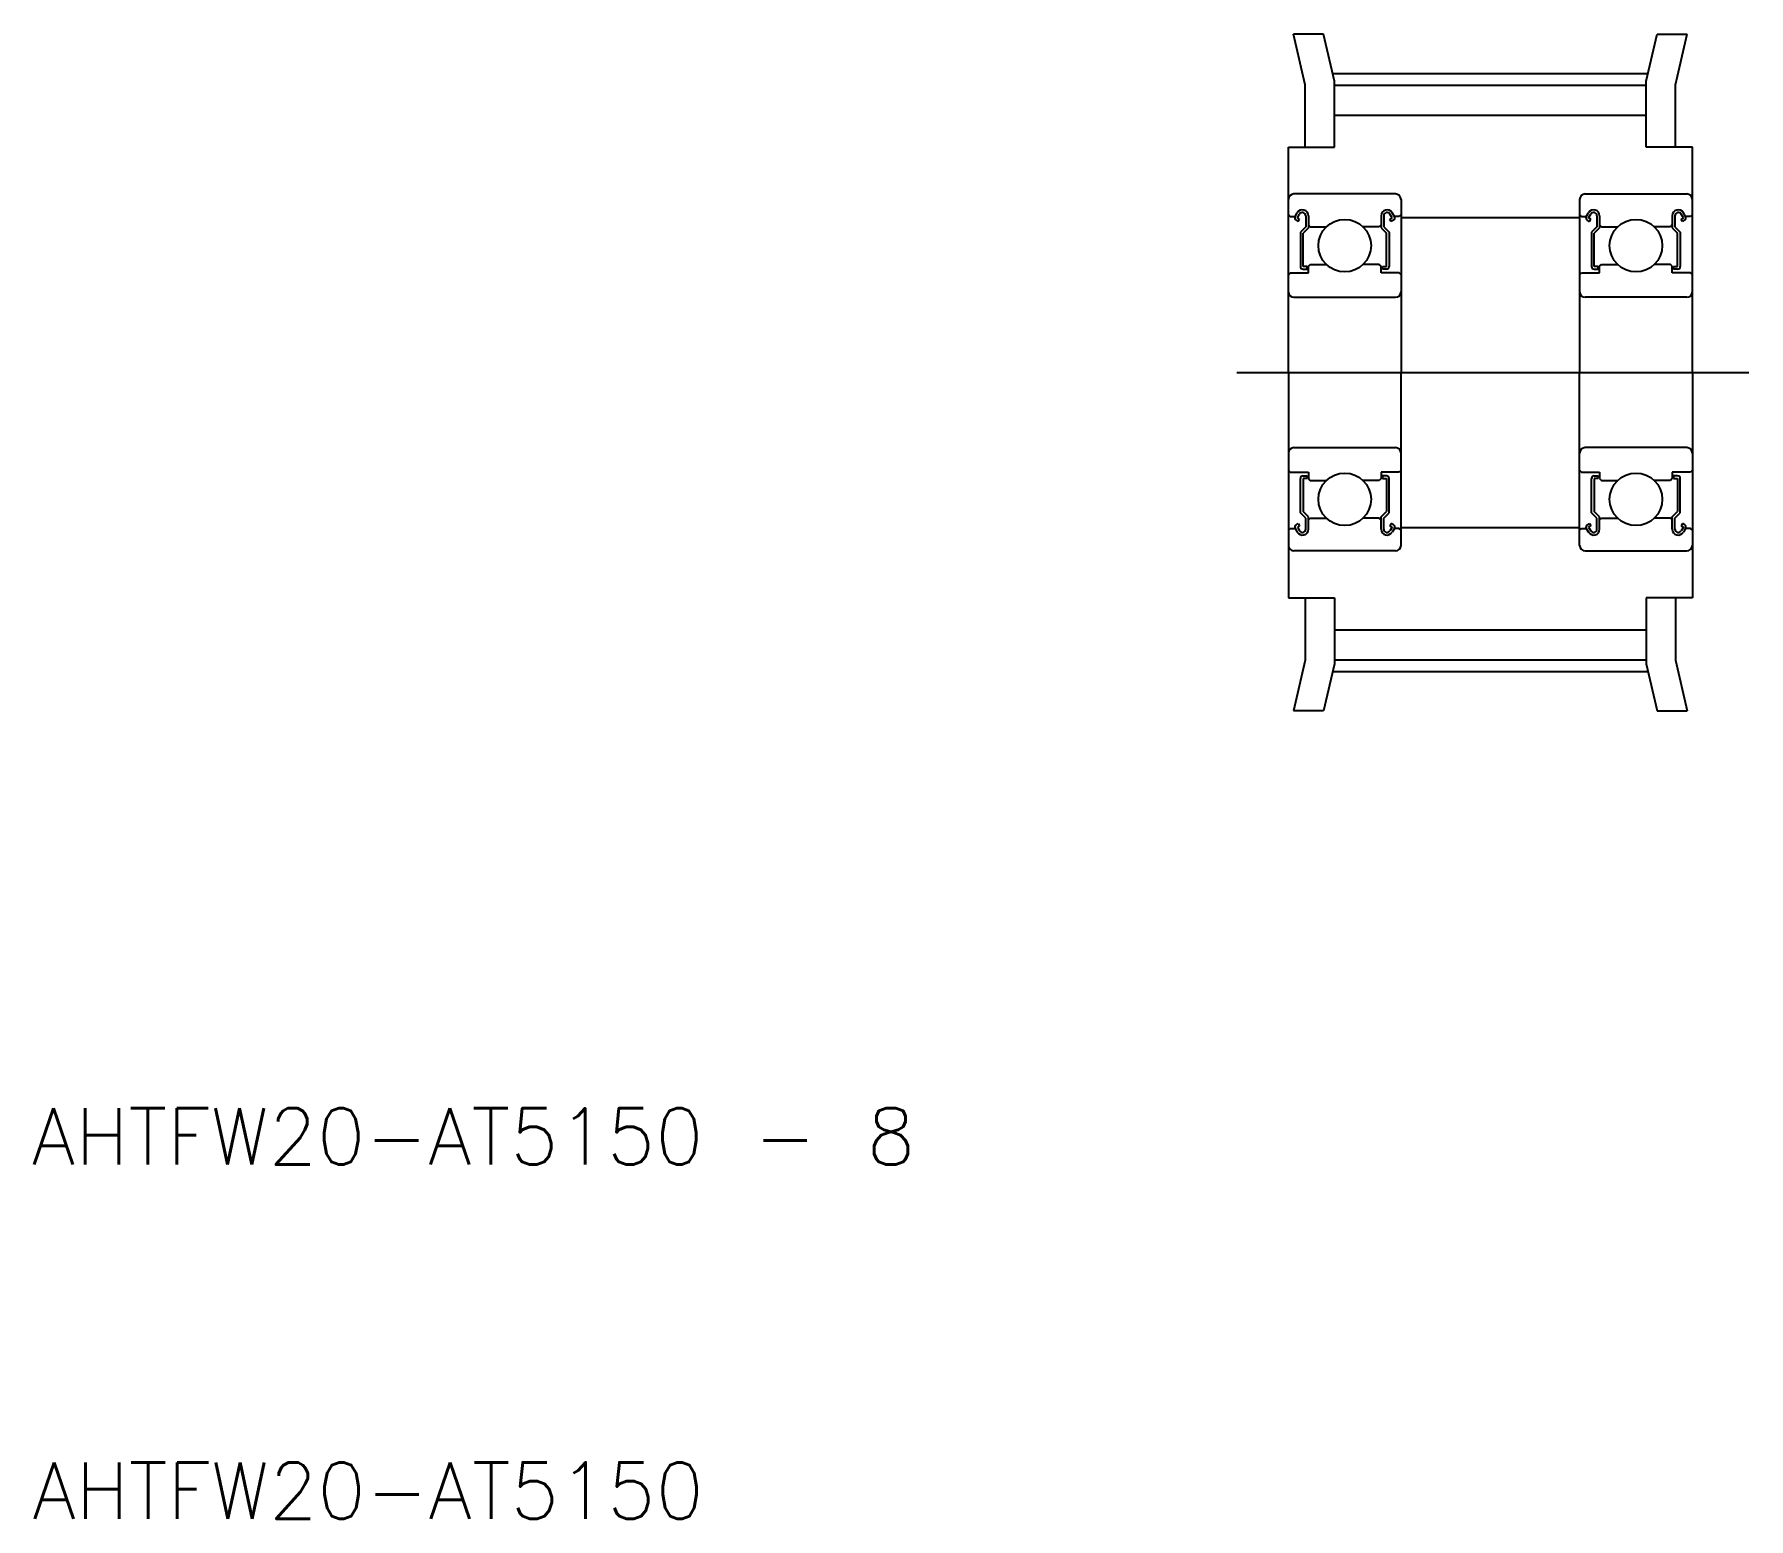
# Model space of a CAD drawing. Extents: x 30.6 to 121.9, y -8.3 to 70.7.
import ezdxf
from ezdxf.enums import TextEntityAlignment as Align

# ---------------------------------------------------------------- set-up
doc = ezdxf.new("R2010")
doc.units = 0
doc.linetypes.add('CENTER', pattern=[50.8, 31.75, -6.35, 6.35, -6.35])
doc.layers.get('0').update_dxf_attribs({"linetype": 'CONTINUOUS'})
doc.layers.add('CENTER', color=1, linetype='CONTINUOUS')
doc.styles.get("Standard").update_dxf_attribs({"font": 'txt.shx', "bigfont": 'bigfont.shx'})

# ---------------------------------------------------------------- blocks, each defined once
blk = doc.blocks.new('*U2')
at = {"color": 7, "linetype": 'CONTINUOUS'}
blk.add_text('AHTFW20-AT5150', height=3, dxfattribs=at).set_placement((30.536, -8.315))

msp = doc.modelspace()

# ---------------------------------------------------------------- linework, layer by layer
at = {"color": 7, "linetype": 'CONTINUOUS'}
for p, q in [((98.283, 68.007), (97.653, 70.692)), ((99.247, 70.692), (97.653, 70.692)), ((99.833, 68.192), (99.247, 70.692)), ((116.433, 68.192), (117.019, 70.692)), ((117.019, 70.692), (118.613, 70.692)), ((117.983, 68.007), (118.613, 70.692)), ((98.283, 64.692), (98.283, 68.007)), ((99.833, 64.692), (99.833, 68.192)), ((99.833, 67.992), (116.433, 67.992)), ((116.433, 64.692), (116.433, 68.192)), ((117.983, 64.692), (117.983, 68.007)), ((99.833, 66.392), (116.433, 66.392)), ((97.383, 52.692), (97.383, 64.692)), ((97.383, 64.692), (99.833, 64.692)), ((118.883, 64.692), (116.433, 64.692)), ((118.883, 52.692), (118.883, 64.692)), ((103.083, 62.192), (97.683, 62.192)), ((113.183, 62.192), (118.583, 62.192)), ((97.739, 60.992), (97.855, 61.188)), ((103.027, 60.992), (102.911, 61.188)), ((103.383, 61.892), (103.383, 52.692)), ((112.883, 61.892), (112.883, 52.692)), ((113.239, 60.992), (113.355, 61.188)), ((118.527, 60.992), (118.411, 61.188)), ((97.383, 61.092), (97.483, 60.992)), ((97.483, 60.992), (97.739, 60.992)), ((97.791, 60.798), (97.914, 60.727)), ((97.862, 60.921), (97.978, 61.117)), ((97.985, 60.85), (97.862, 60.921)), ((97.914, 60.727), (97.985, 60.85)), ((98.308, 60.442), (98.023, 60.158)), ((98.45, 60.383), (98.165, 60.099)), ((98.308, 61.029), (98.308, 60.442)), ((98.45, 61.029), (98.45, 60.383)), ((98.45, 60.542), (98.55, 60.442)), ((98.55, 60.442), (99.403, 60.442)), ((102.216, 60.442), (101.363, 60.442)), ((102.316, 60.542), (102.216, 60.442)), ((102.316, 61.029), (102.316, 60.383)), ((102.316, 60.383), (102.601, 60.099)), ((102.459, 61.029), (102.459, 60.442)), ((102.459, 60.442), (102.743, 60.158)), ((102.781, 60.85), (102.904, 60.921)), ((102.852, 60.727), (102.781, 60.85)), ((102.904, 60.921), (102.788, 61.117)), ((102.975, 60.798), (102.852, 60.727)), ((103.283, 60.992), (103.027, 60.992)), ((103.383, 61.092), (103.283, 60.992)), ((103.383, 60.942), (112.883, 60.942)), ((112.883, 61.092), (112.983, 60.992)), ((112.983, 60.992), (113.239, 60.992)), ((113.291, 60.798), (113.414, 60.727)), ((113.362, 60.921), (113.478, 61.117)), ((113.485, 60.85), (113.362, 60.921)), ((113.414, 60.727), (113.485, 60.85)), ((113.808, 60.442), (113.523, 60.158)), ((113.95, 60.383), (113.665, 60.099)), ((113.808, 61.029), (113.808, 60.442)), ((113.95, 61.029), (113.95, 60.383)), ((113.95, 60.542), (114.05, 60.442)), ((114.05, 60.442), (114.903, 60.442)), ((117.716, 60.442), (116.863, 60.442)), ((117.816, 60.542), (117.716, 60.442)), ((117.816, 61.029), (117.816, 60.383)), ((117.816, 60.383), (118.101, 60.099)), ((117.959, 61.029), (117.959, 60.442)), ((117.959, 60.442), (118.243, 60.158)), ((118.281, 60.85), (118.404, 60.921)), ((118.352, 60.727), (118.281, 60.85)), ((118.404, 60.921), (118.288, 61.117)), ((118.475, 60.798), (118.352, 60.727)), ((118.783, 60.992), (118.527, 60.992)), ((118.883, 61.092), (118.783, 60.992)), ((97.383, 59.592), (97.383, 59.592)), ((98.023, 60.158), (98.023, 58.334)), ((98.165, 58.334), (98.165, 60.099)), ((102.601, 58.334), (102.601, 60.099)), ((102.743, 60.158), (102.743, 58.334)), ((113.523, 60.158), (113.523, 58.334)), ((113.665, 58.334), (113.665, 60.099)), ((118.101, 58.334), (118.101, 60.099)), ((118.243, 60.158), (118.243, 58.334)), ((118.883, 59.592), (118.883, 59.592)), ((98.45, 58.342), (98.55, 58.442)), ((98.55, 58.442), (99.403, 58.442)), ((102.216, 58.442), (101.363, 58.442)), ((102.316, 58.342), (102.216, 58.442)), ((113.95, 58.342), (114.05, 58.442)), ((114.05, 58.442), (114.903, 58.442)), ((117.716, 58.442), (116.863, 58.442)), ((117.816, 58.342), (117.716, 58.442)), ((97.383, 57.892), (97.483, 57.992)), ((97.483, 57.992), (98.45, 57.992)), ((98.379, 58.334), (98.165, 58.334)), ((98.165, 58.192), (98.379, 58.192)), ((98.379, 58.192), (98.379, 58.334)), ((98.45, 57.992), (98.45, 58.342)), ((102.316, 57.992), (102.316, 58.342)), ((103.283, 57.992), (102.316, 57.992)), ((102.388, 58.334), (102.601, 58.334)), ((102.388, 58.192), (102.388, 58.334)), ((102.601, 58.192), (102.388, 58.192)), ((103.383, 57.892), (103.283, 57.992)), ((112.883, 57.892), (112.983, 57.992)), ((112.983, 57.992), (113.95, 57.992)), ((113.879, 58.334), (113.665, 58.334)), ((113.665, 58.192), (113.879, 58.192)), ((113.879, 58.192), (113.879, 58.334)), ((113.95, 57.992), (113.95, 58.342)), ((117.816, 57.992), (117.816, 58.342)), ((118.783, 57.992), (117.816, 57.992)), ((117.888, 58.334), (118.101, 58.334)), ((117.888, 58.192), (117.888, 58.334)), ((118.101, 58.192), (117.888, 58.192)), ((118.883, 57.892), (118.783, 57.992)), ((97.383, 57.292), (97.383, 57.292)), ((97.683, 56.692), (103.083, 56.692)), ((118.583, 56.692), (113.183, 56.692)), ((118.883, 57.292), (118.883, 57.292)), ((97.383, 52.692), (97.383, 40.692)), ((103.383, 43.492), (103.383, 52.692)), ((112.883, 43.492), (112.883, 52.692)), ((118.883, 52.692), (118.883, 40.692)), ((97.683, 48.692), (103.083, 48.692)), ((118.583, 48.692), (113.183, 48.692)), ((97.383, 48.092), (97.383, 48.092)), ((97.383, 47.492), (97.483, 47.392)), ((103.383, 47.492), (103.283, 47.392)), ((112.883, 47.492), (112.983, 47.392)), ((118.883, 47.492), (118.783, 47.392)), ((118.883, 48.092), (118.883, 48.092)), ((97.483, 47.392), (98.45, 47.392)), ((98.023, 45.227), (98.023, 47.05)), ((98.165, 47.192), (98.379, 47.192)), ((98.165, 47.05), (98.165, 45.285)), ((98.379, 47.05), (98.165, 47.05)), ((98.379, 47.192), (98.379, 47.05)), ((98.45, 47.392), (98.45, 47.042)), ((98.45, 47.042), (98.55, 46.942)), ((98.55, 46.942), (99.403, 46.942)), ((102.216, 46.942), (101.363, 46.942)), ((102.316, 47.042), (102.216, 46.942)), ((103.283, 47.392), (102.316, 47.392)), ((102.316, 47.392), (102.316, 47.042)), ((102.388, 47.192), (102.388, 47.05)), ((102.601, 47.192), (102.388, 47.192)), ((102.388, 47.05), (102.601, 47.05)), ((102.601, 47.05), (102.601, 45.285)), ((102.743, 45.227), (102.743, 47.05)), ((112.983, 47.392), (113.95, 47.392)), ((113.523, 45.227), (113.523, 47.05)), ((113.665, 47.192), (113.879, 47.192)), ((113.879, 47.05), (113.665, 47.05)), ((113.665, 47.05), (113.665, 45.285)), ((113.879, 47.192), (113.879, 47.05)), ((113.95, 47.392), (113.95, 47.042)), ((113.95, 47.042), (114.05, 46.942)), ((114.05, 46.942), (114.903, 46.942)), ((117.716, 46.942), (116.863, 46.942)), ((117.816, 47.042), (117.716, 46.942)), ((117.816, 47.392), (117.816, 47.042)), ((118.783, 47.392), (117.816, 47.392)), ((117.888, 47.192), (117.888, 47.05)), ((118.101, 47.192), (117.888, 47.192)), ((117.888, 47.05), (118.101, 47.05)), ((118.101, 47.05), (118.101, 45.285)), ((118.243, 45.227), (118.243, 47.05)), ((97.383, 45.792), (97.383, 45.792)), ((118.883, 45.792), (118.883, 45.792)), ((98.308, 44.942), (98.023, 45.227)), ((98.45, 45.001), (98.165, 45.285)), ((98.308, 44.355), (98.308, 44.942)), ((98.45, 44.355), (98.45, 45.001)), ((98.45, 44.842), (98.55, 44.942)), ((98.55, 44.942), (99.403, 44.942)), ((102.216, 44.942), (101.363, 44.942)), ((102.316, 44.842), (102.216, 44.942)), ((102.316, 45.001), (102.601, 45.285)), ((102.316, 44.355), (102.316, 45.001)), ((102.459, 44.942), (102.743, 45.227)), ((102.459, 44.355), (102.459, 44.942)), ((113.808, 44.942), (113.523, 45.227)), ((113.95, 45.001), (113.665, 45.285)), ((113.808, 44.355), (113.808, 44.942)), ((113.95, 44.355), (113.95, 45.001)), ((113.95, 44.842), (114.05, 44.942)), ((114.05, 44.942), (114.903, 44.942)), ((117.716, 44.942), (116.863, 44.942)), ((117.816, 44.842), (117.716, 44.942)), ((117.816, 45.001), (118.101, 45.285)), ((117.816, 44.355), (117.816, 45.001)), ((117.959, 44.942), (118.243, 45.227)), ((117.959, 44.355), (117.959, 44.942)), ((97.383, 44.292), (97.483, 44.392)), ((97.483, 44.392), (97.739, 44.392)), ((97.739, 44.392), (97.855, 44.196)), ((97.791, 44.586), (97.914, 44.658)), ((97.985, 44.534), (97.862, 44.463)), ((97.862, 44.463), (97.978, 44.267)), ((97.914, 44.657), (97.985, 44.534)), ((102.852, 44.657), (102.781, 44.534)), ((102.781, 44.534), (102.904, 44.463)), ((102.904, 44.463), (102.788, 44.267)), ((102.975, 44.586), (102.852, 44.658)), ((103.027, 44.392), (102.911, 44.196)), ((103.283, 44.392), (103.027, 44.392)), ((103.383, 44.292), (103.283, 44.392)), ((103.383, 44.442), (112.883, 44.442)), ((112.883, 44.292), (112.983, 44.392)), ((112.983, 44.392), (113.239, 44.392)), ((113.239, 44.392), (113.355, 44.196)), ((113.291, 44.586), (113.414, 44.658)), ((113.485, 44.534), (113.362, 44.463)), ((113.362, 44.463), (113.478, 44.267)), ((113.414, 44.657), (113.485, 44.534)), ((118.352, 44.657), (118.281, 44.534)), ((118.281, 44.534), (118.404, 44.463)), ((118.404, 44.463), (118.288, 44.267)), ((118.475, 44.586), (118.352, 44.658)), ((118.527, 44.392), (118.411, 44.196)), ((118.783, 44.392), (118.527, 44.392)), ((118.883, 44.292), (118.783, 44.392)), ((103.083, 43.192), (97.683, 43.192)), ((113.183, 43.192), (118.583, 43.192)), ((97.383, 40.692), (99.833, 40.692)), ((98.283, 40.692), (98.283, 37.377)), ((99.833, 40.692), (99.833, 37.192)), ((116.433, 40.692), (116.433, 37.192)), ((118.883, 40.692), (116.433, 40.692)), ((117.983, 40.692), (117.983, 37.377)), ((99.833, 38.992), (116.433, 38.992)), ((98.283, 37.377), (97.653, 34.692)), ((99.833, 37.192), (99.247, 34.692)), ((99.833, 37.392), (116.433, 37.392)), ((116.433, 37.192), (117.019, 34.692)), ((117.983, 37.377), (118.613, 34.692)), ((99.247, 34.692), (97.653, 34.692)), ((117.019, 34.692), (118.613, 34.692))]:
    msp.add_line(p, q, dxfattribs=at)
for centre in [(100.383, 59.442), (115.883, 59.442), (100.383, 45.942), (115.883, 45.942)]:
    msp.add_circle(centre, 1.4, dxfattribs=at)
for centre, radius, start, end in [((97.683, 61.892), 0.3, 90, 180), ((103.083, 61.892), 0.3, 0, 90), ((113.183, 61.892), 0.3, 90, 180), ((118.583, 61.892), 0.3, 0, 90), ((98.131, 61.029), 0.319, 0, 150.00027), ((98.131, 61.029), 0.177, 0, 150.00316), ((102.635, 61.029), 0.319, 29.99973, 180), ((102.635, 61.029), 0.177, 29.99684, 180), ((113.631, 61.029), 0.319, 0, 150.00027), ((113.631, 61.029), 0.177, 0, 150.00316), ((118.135, 61.029), 0.319, 29.99973, 180), ((118.135, 61.029), 0.177, 29.99684, 180), ((97.862, 60.921), 0.142, 149.99035, 240.00186), ((102.904, 60.921), 0.142, 299.99814, 30.00965), ((113.362, 60.921), 0.142, 149.99035, 240.00186), ((118.404, 60.921), 0.142, 299.99814, 30.00965), ((98.165, 58.334), 0.142, 180.00005, 270.00003), ((102.601, 58.334), 0.142, 269.99997, 359.99995), ((113.665, 58.334), 0.142, 180.00005, 270.00003), ((118.101, 58.334), 0.142, 269.99997, 359.99995), ((97.683, 56.992), 0.3, 180, 270), ((103.083, 56.992), 0.3, 270, 0), ((113.183, 56.992), 0.3, 180, 270), ((118.583, 56.992), 0.3, 270, 0), ((97.683, 48.392), 0.3, 90, 180), ((103.083, 48.392), 0.3, 0, 90), ((113.183, 48.392), 0.3, 90, 180), ((118.583, 48.392), 0.3, 0, 90), ((98.165, 47.05), 0.142, 89.99997, 179.99995), ((102.601, 47.05), 0.142, 0.00005, 90.00003), ((113.665, 47.05), 0.142, 89.99997, 179.99995), ((118.101, 47.05), 0.142, 0.00005, 90.00003), ((97.862, 44.463), 0.142, 119.99814, 210.00965), ((98.131, 44.355), 0.319, 209.99973, 0), ((98.131, 44.355), 0.177, 209.99684, 0), ((102.635, 44.355), 0.319, 180, 330.00027), ((102.635, 44.355), 0.177, 180, 330.00316), ((102.904, 44.463), 0.142, 329.99035, 60.00186), ((113.362, 44.463), 0.142, 119.99814, 210.00965), ((113.631, 44.355), 0.319, 209.99973, 0), ((113.631, 44.355), 0.177, 209.99684, 0), ((118.135, 44.355), 0.319, 180, 330.00027), ((118.135, 44.355), 0.177, 180, 330.00316), ((118.404, 44.463), 0.142, 329.99035, 60.00186), ((97.683, 43.492), 0.3, 180, 270), ((103.083, 43.492), 0.3, 270, 0), ((113.183, 43.492), 0.3, 180, 270), ((118.583, 43.492), 0.3, 270, 0)]:
    msp.add_arc(centre, radius, start, end, dxfattribs=at)
at = {"layer": 'CENTER', "color": 1, "linetype": 'CENTER'}
for p, q in [((99.736, 68.607), (116.53, 68.607)), ((94.633, 52.692), (121.883, 52.692)), ((99.736, 36.777), (116.53, 36.777))]:
    msp.add_line(p, q, dxfattribs=at)

# ---------------------------------------------------------------- block references
at = {"color": 7, "linetype": 'CONTINUOUS'}
msp.add_blockref('*U2', (0, 0), dxfattribs=at)

# ---------------------------------------------------------------- texts
msp.add_text('AHTFW20-AT5150 - 8', height=3, dxfattribs=at).set_placement((30.514, 9.634), align=Align.BOTTOM_LEFT)

doc.saveas('drawing.dxf')
